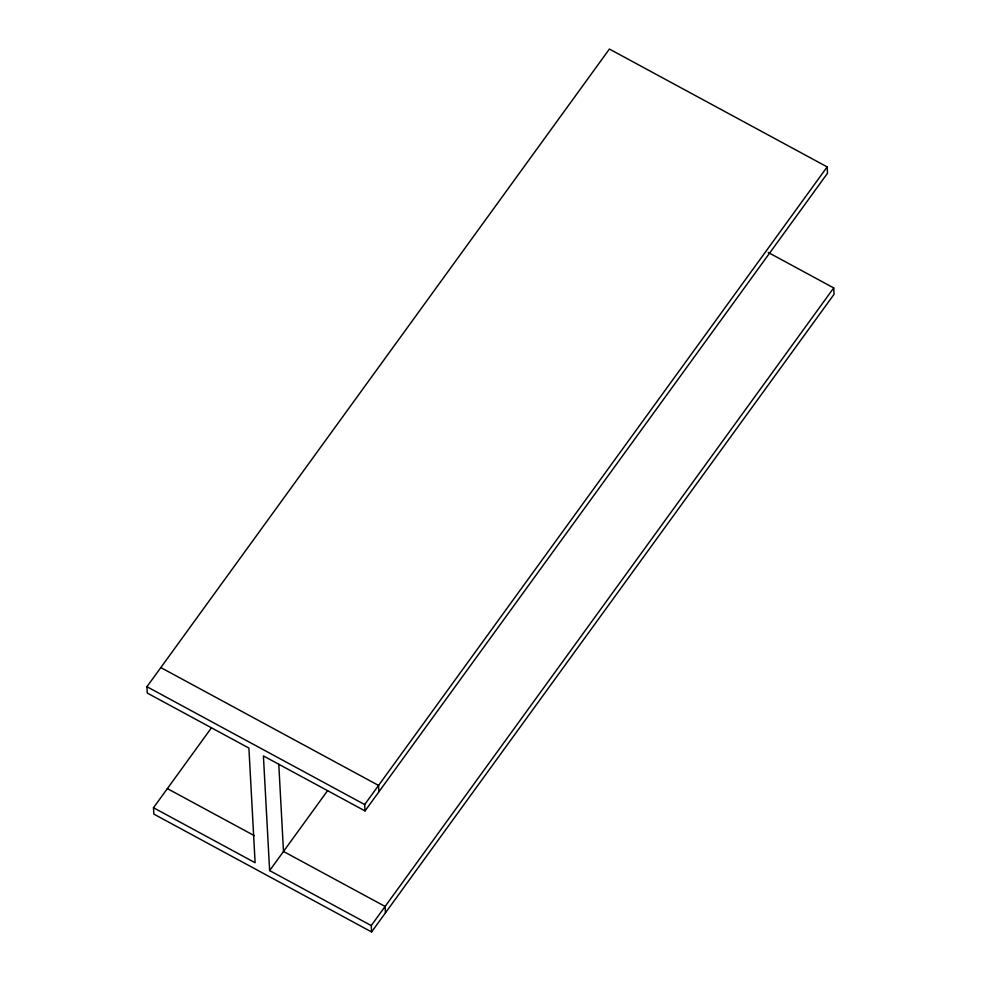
<?xml version="1.0" encoding="UTF-8"?>
<svg xmlns="http://www.w3.org/2000/svg" width="981" height="981" viewBox="0 0 981 981"><rect width="100%" height="100%" fill="white"/><g stroke="black" fill="none" stroke-linecap="round" stroke-linejoin="round"><path stroke-width="1.47" d="M153.49 807.731L255.109 862.728L248.904 748.074L147.285 693.077L146.942 686.712L609.409 49.05L827.167 166.905L827.51 173.269L365.03 810.931L263.411 755.934L269.628 870.588L371.247 925.586L371.591 931.95L153.833 814.095L153.49 807.731L211.418 727.865M269.628 870.588L327.556 790.711M365.03 810.931L364.687 804.555L827.167 166.905M371.247 925.586L833.715 287.924L768.197 252.46M371.591 931.95L834.058 294.288L833.715 287.924M160.81 667.571L378.556 785.425L378.911 791.802M146.942 686.712L364.687 804.555M167.371 788.601L254.275 835.64M385.459 912.821L385.116 906.456L283.497 851.459L278.776 764.322"/></g></svg>
